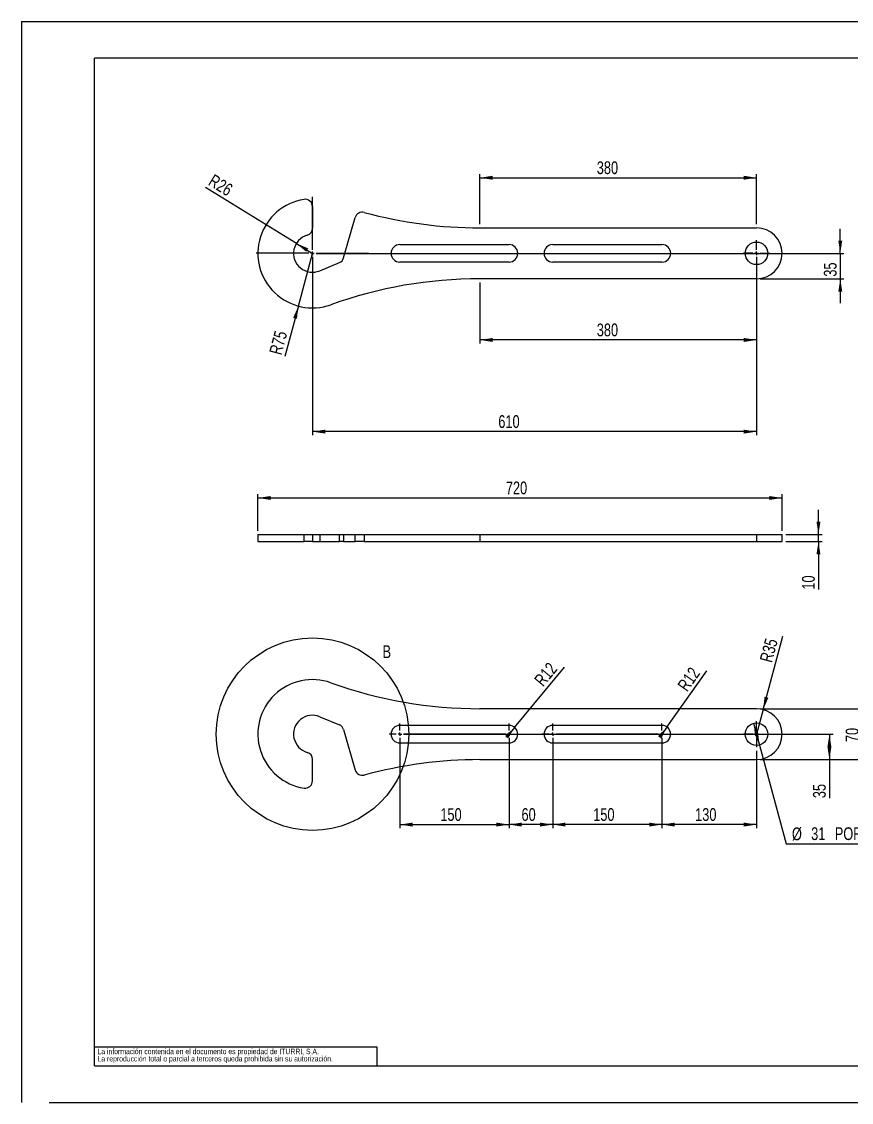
# Model space of a CAD drawing. Extents: x 0 to 1288, y 0 to 389.
# Drawn here: x 0 to 228, y 0 to 297 of the extents above; entities that cross this region are included whole.
import ezdxf

# ---------------------------------------------------------------- set-up
doc = ezdxf.new("R2010")
doc.units = 0
doc.linetypes.add('SLD-CONTINUA', pattern=[0])
doc.layers.get('0').update_dxf_attribs({"linetype": 'CONTINUOUS'})
doc.layers.add('FORMATO', color=7, linetype='SLD-CONTINUA')
doc.layers.add('SLD-0', color=179, linetype='SLD-CONTINUA')
doc.styles.add('SLDTEXTSTYLE1', font='TXT', dxfattribs={"width": 0.75})
doc.dimstyles.new('SLDDIMSTYLE0', dxfattribs={"dimtxt": 3.5, "dimasz": 3.5, "dimexe": 0, "dimexo": 0.0625, "dimgap": 0.875, "dimtad": 1, "dimdec": 1, "dimlfac": 5, "dimrnd": 1e-09, "dimzin": 12, "dimdsep": 46, "dimtxsty": 'SLDTEXTSTYLE1', "dimsah": 1, "dimcen": 0, "dimadec": 0, "dimazin": 0, "dimtfac": 1, "dimtdec": 1, "dimtofl": 0, "dimtmove": 0, "dimatfit": 3, "dimfxl": 1, "dimtolj": 1, "dimtzin": 12, "dimarcsym": 0})
doc.dimstyles.new('SLDDIMSTYLE1', dxfattribs={"dimtxt": 3.5, "dimasz": 3.5, "dimexe": 0, "dimexo": 0.0625, "dimgap": 0.875, "dimtad": 1, "dimdec": 1, "dimlfac": 5, "dimrnd": 1e-09, "dimzin": 12, "dimdsep": 46, "dimtxsty": 'SLDTEXTSTYLE1', "dimsah": 1, "dimcen": 0.09, "dimadec": 0, "dimazin": 0, "dimtfac": 1, "dimtdec": 1, "dimtofl": 0, "dimtmove": 0, "dimatfit": 3, "dimfxl": 1, "dimtolj": 1, "dimtzin": 12, "dimarcsym": 0})
doc.dimstyles.new('SLDDIMSTYLE2', dxfattribs={"dimtxt": 3.5, "dimasz": 3.5, "dimexe": 0, "dimexo": 0.0625, "dimgap": 0.875, "dimtad": 1, "dimdec": 1, "dimlfac": 5, "dimrnd": 1e-09, "dimzin": 12, "dimdsep": 46, "dimtxsty": 'SLDTEXTSTYLE1', "dimsah": 1, "dimcen": 0, "dimadec": 0, "dimazin": 0, "dimtfac": 1, "dimtdec": 1, "dimtofl": 0, "dimtmove": 0, "dimatfit": 3, "dimfxl": 1, "dimtolj": 1, "dimtzin": 12, "dimarcsym": 0})
doc.dimstyles.new('SLDDIMSTYLE3', dxfattribs={"dimtxt": 3.5, "dimasz": 3.5, "dimexe": 0, "dimexo": 0.0625, "dimgap": 0.875, "dimtad": 0, "dimtih": 1, "dimtoh": 1, "dimdec": 1, "dimlfac": 5, "dimrnd": 1e-09, "dimzin": 12, "dimdsep": 46, "dimtxsty": 'SLDTEXTSTYLE1', "dimsah": 1, "dimcen": 0, "dimadec": 0, "dimazin": 0, "dimtfac": 1, "dimtdec": 1, "dimtmove": 0, "dimatfit": 3, "dimfxl": 1, "dimtolj": 1, "dimtzin": 12, "dimarcsym": 0})
doc.dimstyles.new('SLDDIMSTYLE4', dxfattribs={"dimtxt": 3.5, "dimasz": 3.5, "dimexe": 0, "dimexo": 0.0625, "dimgap": 0.875, "dimtad": 1, "dimdec": 1, "dimlfac": 5, "dimrnd": 1e-09, "dimzin": 12, "dimdsep": 46, "dimtxsty": 'SLDTEXTSTYLE1', "dimsah": 1, "dimcen": 0.09, "dimadec": 0, "dimazin": 0, "dimtfac": 1, "dimtdec": 1, "dimtmove": 0, "dimatfit": 0, "dimfxl": 1, "dimtolj": 1, "dimtzin": 12, "dimarcsym": 0})

# ---------------------------------------------------------------- blocks, each defined once
blk = doc.blocks.new('SW_NOTE_0_4')
at = {"layer": 'SLD-0', "color": 0, "char_height": 1.5, "attachment_point": 1, "style": 'SLDTEXTSTYLE1'}
for s, insert in [('La información contenida en el documento es propiedad de ITURRI, S.A.', (0, 1.93)), ('La reproducción total o parcial a terceros queda prohibida sin su autorización.', (0, -0.07))]:
    blk.add_mtext(s, dxfattribs=dict(at, insert=insert))
blk = doc.blocks.new('SW_NOTE_0_11')
at = {"layer": 'SLD-0', "color": 0, "char_height": 1.5, "attachment_point": 1, "style": 'SLDTEXTSTYLE1'}
for s, insert in [('La información contenida en el documento es propiedad de ITURRI, S.A.', (0, 1.93)), ('La reproducción total o parcial a terceros queda prohibida sin su autorización.', (0, -0.07))]:
    blk.add_mtext(s, dxfattribs=dict(at, insert=insert))
blk = doc.blocks.new('_D')
at = {"layer": 'FORMATO', "color": 7, "transparency": 16777216}
for q in [(209.13, 128.13), (201.91, 101.19)]:
    blk.add_line((203.72, 107.95), q, dxfattribs=at)
blk.add_solid([(203.72, 107.95), (205.15, 111.19), (204.11, 111.47)], dxfattribs=at)
at = {"layer": 'FORMATO', "color": 7, "transparency": 16777216, "insert": (202.72, 121.56), "char_height": 3.5, "attachment_point": 1, "rotation": 75, "style": 'SLDTEXTSTYLE1'}
blk.add_mtext('R35', dxfattribs=at)
blk = doc.blocks.new('_D_1')
at = {"layer": 'FORMATO', "color": 7, "transparency": 16777216}
for p, q in [((202.91, 108.19), (231.91, 108.19)), ((230.91, 108.19), (230.91, 94.19)), ((202.91, 94.19), (231.91, 94.19))]:
    blk.add_line(p, q, dxfattribs=at)
for points in [[(230.91, 108.19), (230.37, 104.69), (231.45, 104.69)], [(230.91, 94.19), (231.45, 97.69), (230.37, 97.69)]]:
    blk.add_solid(points, dxfattribs=at)
at = {"layer": 'FORMATO', "color": 7, "transparency": 16777216, "insert": (226.4, 99.01), "char_height": 3.5, "attachment_point": 1, "rotation": 90, "style": 'SLDTEXTSTYLE1'}
blk.add_mtext('70', dxfattribs=at)
blk = doc.blocks.new('_D_2')
at = {"layer": 'FORMATO', "color": 7, "transparency": 16777216}
for p, q in [((175.91, 100.19), (175.91, 75.34)), ((201.91, 96.59), (201.91, 75.34)), ((201.91, 76.34), (175.91, 76.34))]:
    blk.add_line(p, q, dxfattribs=at)
for points in [[(175.91, 76.34), (179.41, 75.8), (179.41, 76.88)], [(201.91, 76.34), (198.41, 76.88), (198.41, 75.8)]]:
    blk.add_solid(points, dxfattribs=at)
at = {"layer": 'FORMATO', "color": 7, "transparency": 16777216, "insert": (185.03, 80.85), "char_height": 3.5, "attachment_point": 1, "style": 'SLDTEXTSTYLE1'}
blk.add_mtext('130', dxfattribs=at)
blk = doc.blocks.new('_D_3')
at = {"layer": 'FORMATO', "color": 7, "transparency": 16777216}
for p, q in [((145.91, 100.19), (145.91, 75.34)), ((175.91, 100.19), (175.91, 75.34)), ((175.91, 76.34), (145.91, 76.34))]:
    blk.add_line(p, q, dxfattribs=at)
for points in [[(145.91, 76.34), (149.41, 75.8), (149.41, 76.88)], [(175.91, 76.34), (172.41, 76.88), (172.41, 75.8)]]:
    blk.add_solid(points, dxfattribs=at)
at = {"layer": 'FORMATO', "color": 7, "transparency": 16777216, "insert": (157.03, 80.85), "char_height": 3.5, "attachment_point": 1, "style": 'SLDTEXTSTYLE1'}
blk.add_mtext('150', dxfattribs=at)
blk = doc.blocks.new('_D_4')
at = {"layer": 'FORMATO', "color": 7, "transparency": 16777216}
for p, q in [((133.91, 100.19), (133.91, 75.34)), ((145.91, 100.19), (145.91, 75.34)), ((145.91, 76.34), (133.91, 76.34))]:
    blk.add_line(p, q, dxfattribs=at)
for points in [[(133.91, 76.34), (137.41, 75.8), (137.41, 76.88)], [(145.91, 76.34), (142.41, 76.88), (142.41, 75.8)]]:
    blk.add_solid(points, dxfattribs=at)
at = {"layer": 'FORMATO', "color": 7, "transparency": 16777216, "insert": (137.33, 80.85), "char_height": 3.5, "attachment_point": 1, "style": 'SLDTEXTSTYLE1'}
blk.add_mtext('60', dxfattribs=at)
blk = doc.blocks.new('_D_5')
at = {"layer": 'FORMATO', "color": 7, "transparency": 16777216}
for p, q in [((103.91, 100.19), (103.91, 75.34)), ((133.91, 100.19), (133.91, 75.34)), ((103.91, 76.34), (133.91, 76.34))]:
    blk.add_line(p, q, dxfattribs=at)
for points in [[(103.91, 76.34), (107.41, 75.8), (107.41, 76.88)], [(133.91, 76.34), (130.41, 76.88), (130.41, 75.8)]]:
    blk.add_solid(points, dxfattribs=at)
at = {"layer": 'FORMATO', "color": 7, "transparency": 16777216, "insert": (115.03, 80.85), "char_height": 3.5, "attachment_point": 1, "style": 'SLDTEXTSTYLE1'}
blk.add_mtext('150', dxfattribs=at)
blk = doc.blocks.new('_D_6')
at = {"layer": 'FORMATO', "color": 7, "transparency": 16777216}
for q in [(188.27, 118.6), (175.91, 101.19)]:
    blk.add_line((177.3, 103.14), q, dxfattribs=at)
blk.add_solid([(177.3, 103.14), (174.84, 100.6), (175.71, 99.98)], dxfattribs=at)
at = {"layer": 'FORMATO', "color": 7, "transparency": 16777216, "insert": (179.98, 114.66), "char_height": 3.5, "attachment_point": 1, "rotation": 54.6473, "style": 'SLDTEXTSTYLE1'}
blk.add_mtext('R12', dxfattribs=at)
blk = doc.blocks.new('_D_7')
at = {"layer": 'FORMATO', "color": 7, "transparency": 16777216}
for p, q in [((104.91, 101.19), (222.92, 101.19)), ((221.92, 101.19), (221.92, 94.19)), ((202.91, 94.19), (222.92, 94.19)), ((221.92, 94.19), (221.92, 83.59))]:
    blk.add_line(p, q, dxfattribs=at)
for points in [[(221.92, 101.19), (221.38, 97.69), (222.46, 97.69)], [(221.92, 94.19), (222.46, 97.69), (221.38, 97.69)]]:
    blk.add_solid(points, dxfattribs=at)
at = {"layer": 'FORMATO', "color": 7, "transparency": 16777216, "insert": (217.41, 83.59), "char_height": 3.5, "attachment_point": 1, "rotation": 90, "style": 'SLDTEXTSTYLE1'}
blk.add_mtext('35', dxfattribs=at)
blk = doc.blocks.new('_D_8')
at = {"layer": 'FORMATO', "transparency": 16777216}
for p, q in [((201.1, 104.18), (202.72, 98.19)), ((202.72, 98.19), (210.05, 71.03)), ((210.05, 71.03), (247.89, 71.03))]:
    blk.add_line(p, q, dxfattribs=at)
for points in [[(201.1, 104.18), (201.5, 100.66), (202.54, 100.94)], [(202.72, 98.19), (202.33, 101.71), (201.29, 101.43)]]:
    blk.add_solid(points, dxfattribs=at)
at = {"layer": 'FORMATO', "transparency": 16777216, "char_height": 3.5, "attachment_point": 1, "style": 'SLDTEXTSTYLE1'}
for s, insert in [('%%c', (211.63, 75.54)), ('31', (216.91, 75.59)), ('POR TODO', (223.4, 75.59))]:
    blk.add_mtext(s, dxfattribs=dict(at, insert=insert))
blk = doc.blocks.new('_D_9')
at = {"layer": 'FORMATO', "color": 7, "transparency": 16777216}
for q in [(149.14, 119.58), (133.91, 101.19)]:
    blk.add_line((135.44, 103.04), q, dxfattribs=at)
blk.add_solid([(135.44, 103.04), (132.8, 100.68), (133.63, 100)], dxfattribs=at)
at = {"layer": 'FORMATO', "color": 7, "transparency": 16777216, "insert": (140.58, 116.27), "char_height": 3.5, "attachment_point": 1, "rotation": 50.3697, "style": 'SLDTEXTSTYLE1'}
blk.add_mtext('R12', dxfattribs=at)
blk = doc.blocks.new('SW_CENTERMARKSYMBOL_0')
at = {"layer": 'FORMATO', "color": 0}
for p, q in [((0, 1), (0, 3.6)), ((-1, 0), (-3.6, 0)), ((0, 0), (-0.5, 0)), ((0, 0), (0, 0.5)), ((0, 0), (0, -0.5)), ((0, 0), (0.5, 0)), ((1, 0), (3.6, 0)), ((0, -1), (0, -3.6))]:
    blk.add_line(p, q, dxfattribs=at)
blk = doc.blocks.new('SW_CENTERMARKSYMBOL_1')
at = {"layer": 'FORMATO', "color": 0}
for p, q in [((-1, 0), (-2.9, 0)), ((0, 0), (-0.5, 0)), ((0, 1), (0, 2.9)), ((0, 0), (0, 0.5)), ((0, 0), (0, -0.5)), ((0, 0), (0.5, 0)), ((1, 0), (2.9, 0)), ((1, 0), (29, 0)), ((29, 0), (27.1, 0)), ((30, 0), (29.5, 0)), ((30, 1), (30, 2.9)), ((30, 0), (30, 0.5)), ((30, 0), (30, -0.5)), ((30, 0), (30.5, 0)), ((31, 0), (32.9, 0)), ((0, -1), (0, -2.9)), ((30, -1), (30, -2.9))]:
    blk.add_line(p, q, dxfattribs=at)
blk = doc.blocks.new('SW_CENTERMARKSYMBOL_2')
at = {"layer": 'FORMATO', "color": 0}
for p, q in [((-31, 0), (-32.9, 0)), ((-30, 0), (-30.5, 0)), ((-30, 1), (-30, 2.9)), ((-30, 0), (-30, 0.5)), ((-30, 0), (-30, -0.5)), ((-30, 0), (-29.5, 0)), ((-29, 0), (-27.1, 0)), ((-1, 0), (-29, 0)), ((-1, 0), (-2.9, 0)), ((0, 0), (-0.5, 0)), ((0, 1), (0, 2.9)), ((0, 0), (0, 0.5)), ((0, 0), (0, -0.5)), ((0, 0), (0.5, 0)), ((1, 0), (2.9, 0)), ((-30, -1), (-30, -2.9)), ((0, -1), (0, -2.9))]:
    blk.add_line(p, q, dxfattribs=at)
blk = doc.blocks.new('SW_CENTERMARKSYMBOL_3')
at = {"layer": 'FORMATO', "color": 0}
for p, q in [((-1, 0), (-2.9, 0)), ((0, 0), (-0.5, 0)), ((0, 1), (0, 2.9)), ((0, 0), (0, 0.5)), ((0, 0), (0.5, 0)), ((0, 0), (0, -0.5)), ((30, 1), (30, 2.9)), ((30, 0), (30, 0.5)), ((0, -1), (0, -2.9)), ((1, 0), (2.9, 0)), ((1, 0), (29, 0)), ((29, 0), (27.1, 0)), ((30, 0), (29.5, 0)), ((30, 0), (30.5, 0)), ((30, 0), (30, -0.5)), ((30, -1), (30, -2.9)), ((31, 0), (32.9, 0))]:
    blk.add_line(p, q, dxfattribs=at)
blk = doc.blocks.new('SW_CENTERMARKSYMBOL_4')
at = {"layer": 'FORMATO', "color": 0}
for p, q in [((-31, 0), (-32.9, 0)), ((-30, 0), (-30.5, 0)), ((-30, 1), (-30, 2.9)), ((-30, 0), (-30, 0.5)), ((-30, 0), (-30, -0.5)), ((-30, 0), (-29.5, 0)), ((-29, 0), (-27.1, 0)), ((-1, 0), (-29, 0)), ((-1, 0), (-2.9, 0)), ((0, 0), (-0.5, 0)), ((0, 1), (0, 2.9)), ((0, 0), (0, 0.5)), ((0, 0), (0, -0.5)), ((0, 0), (0.5, 0)), ((1, 0), (2.9, 0)), ((-30, -1), (-30, -2.9)), ((0, -1), (0, -2.9))]:
    blk.add_line(p, q, dxfattribs=at)
blk = doc.blocks.new('SW_CENTERMARKSYMBOL_5')
at = {"layer": 'FORMATO', "color": 0}
for p, q in [((0, 1), (0, 3.6)), ((-1, 0), (-3.6, 0)), ((0, 0), (-0.5, 0)), ((0, 0), (0, 0.5)), ((0, 0), (0, -0.5)), ((0, 0), (0.5, 0)), ((1, 0), (3.6, 0)), ((0, -1), (0, -3.6))]:
    blk.add_line(p, q, dxfattribs=at)
blk = doc.blocks.new('_D_10')
at = {"layer": 'FORMATO', "color": 7, "transparency": 16777216}
for p, q in [((218.91, 156.1), (218.91, 162.83)), ((209.91, 156.1), (219.91, 156.1)), ((218.91, 154.1), (218.91, 156.1)), ((209.91, 154.1), (219.91, 154.1)), ((218.91, 154.1), (218.91, 140.9))]:
    blk.add_line(p, q, dxfattribs=at)
for points in [[(218.91, 156.1), (219.45, 159.6), (218.37, 159.6)], [(218.91, 154.1), (218.37, 150.6), (219.45, 150.6)]]:
    blk.add_solid(points, dxfattribs=at)
at = {"layer": 'FORMATO', "color": 7, "transparency": 16777216, "insert": (214.4, 140.9), "char_height": 3.5, "attachment_point": 1, "rotation": 90, "style": 'SLDTEXTSTYLE1'}
blk.add_mtext('10', dxfattribs=at)
blk = doc.blocks.new('_D_11')
at = {"layer": 'FORMATO', "color": 7, "transparency": 16777216}
for p, q in [((64.91, 157.1), (64.91, 167.1)), ((208.91, 157.1), (208.91, 167.1)), ((64.91, 166.1), (208.91, 166.1))]:
    blk.add_line(p, q, dxfattribs=at)
for points in [[(64.91, 166.1), (68.41, 165.56), (68.41, 166.63)], [(208.91, 166.1), (205.41, 166.63), (205.41, 165.56)]]:
    blk.add_solid(points, dxfattribs=at)
at = {"layer": 'FORMATO', "color": 7, "transparency": 16777216, "insert": (133.03, 170.61), "char_height": 3.5, "attachment_point": 1, "style": 'SLDTEXTSTYLE1'}
blk.add_mtext('720', dxfattribs=at)
blk = doc.blocks.new('_D_12')
at = {"layer": 'FORMATO', "color": 7, "transparency": 16777216}
for q in [(79.91, 233.32), (72.31, 204.94)]:
    blk.add_line((76.03, 218.84), q, dxfattribs=at)
blk.add_solid([(76.03, 218.84), (74.6, 215.59), (75.64, 215.32)], dxfattribs=at)
at = {"layer": 'FORMATO', "color": 7, "transparency": 16777216, "insert": (67.96, 206.1), "char_height": 3.5, "attachment_point": 1, "rotation": 75, "style": 'SLDTEXTSTYLE1'}
blk.add_mtext('R75', dxfattribs=at)
blk = doc.blocks.new('_D_15')
at = {"layer": 'FORMATO', "color": 7, "transparency": 16777216}
for p, q in [((224.91, 233.32), (224.91, 240.05)), ((80.91, 233.32), (225.91, 233.32)), ((224.91, 233.32), (224.91, 226.32)), ((202.91, 226.32), (225.91, 226.32)), ((224.91, 226.32), (224.91, 219.59))]:
    blk.add_line(p, q, dxfattribs=at)
for points in [[(224.91, 233.32), (225.45, 236.82), (224.37, 236.82)], [(224.91, 226.32), (224.37, 222.82), (225.45, 222.82)]]:
    blk.add_solid(points, dxfattribs=at)
at = {"layer": 'FORMATO', "color": 7, "transparency": 16777216, "insert": (220.4, 226.91), "char_height": 3.5, "attachment_point": 1, "rotation": 90, "style": 'SLDTEXTSTYLE1'}
blk.add_mtext('35', dxfattribs=at)
blk = doc.blocks.new('_D_16')
at = {"layer": 'FORMATO', "color": 7, "transparency": 16777216}
for q in [(50.5, 251.42), (79.91, 233.32)]:
    blk.add_line((75.48, 236.05), q, dxfattribs=at)
blk.add_solid([(75.48, 236.05), (78.18, 233.76), (78.75, 234.67)], dxfattribs=at)
at = {"layer": 'FORMATO', "color": 7, "transparency": 16777216, "insert": (52.86, 255.25), "char_height": 3.5, "attachment_point": 1, "rotation": 328.3963, "style": 'SLDTEXTSTYLE1'}
blk.add_mtext('R26', dxfattribs=at)
blk = doc.blocks.new('_D_17')
at = {"layer": 'FORMATO', "color": 7, "transparency": 16777216}
for p, q in [((79.91, 232.32), (79.91, 183.32)), ((201.91, 232.32), (201.91, 183.32)), ((201.91, 184.32), (79.91, 184.32))]:
    blk.add_line(p, q, dxfattribs=at)
for points in [[(79.91, 184.32), (83.41, 183.79), (83.41, 184.86)], [(201.91, 184.32), (198.41, 184.86), (198.41, 183.79)]]:
    blk.add_solid(points, dxfattribs=at)
at = {"layer": 'FORMATO', "color": 7, "transparency": 16777216, "insert": (130.96, 188.84), "char_height": 3.5, "attachment_point": 1, "style": 'SLDTEXTSTYLE1'}
blk.add_mtext('610', dxfattribs=at)
blk = doc.blocks.new('_D_18')
at = {"layer": 'FORMATO', "color": 7, "transparency": 16777216}
for p, q in [((125.91, 225.32), (125.91, 208.52)), ((201.91, 225.32), (201.91, 208.52)), ((201.91, 209.52), (125.91, 209.52))]:
    blk.add_line(p, q, dxfattribs=at)
for points in [[(125.91, 209.52), (129.41, 208.98), (129.41, 210.06)], [(201.91, 209.52), (198.41, 210.06), (198.41, 208.98)]]:
    blk.add_solid(points, dxfattribs=at)
at = {"layer": 'FORMATO', "color": 7, "transparency": 16777216, "insert": (158.01, 214.03), "char_height": 3.5, "attachment_point": 1, "style": 'SLDTEXTSTYLE1'}
blk.add_mtext('380', dxfattribs=at)
blk = doc.blocks.new('_D_19')
at = {"layer": 'FORMATO', "color": 7, "transparency": 16777216}
for p, q in [((125.91, 241.32), (125.91, 255.09)), ((125.91, 254.09), (201.91, 254.09)), ((201.91, 241.32), (201.91, 255.09))]:
    blk.add_line(p, q, dxfattribs=at)
for points in [[(125.91, 254.09), (129.41, 253.55), (129.41, 254.63)], [(201.91, 254.09), (198.41, 254.63), (198.41, 253.55)]]:
    blk.add_solid(points, dxfattribs=at)
at = {"layer": 'FORMATO', "color": 7, "transparency": 16777216, "insert": (158.01, 258.6), "char_height": 3.5, "attachment_point": 1, "style": 'SLDTEXTSTYLE1'}
blk.add_mtext('380', dxfattribs=at)
blk = doc.blocks.new('SW_CENTERMARKSYMBOL_6')
at = {"layer": 'FORMATO', "color": 0}
for p, q in [((0, 1), (0, 3.6)), ((-1, 0), (-3.6, 0)), ((0, 0), (-0.5, 0)), ((0, 0), (0, 0.5)), ((0, 0), (0, -0.5)), ((0, 0), (0.5, 0)), ((1, 0), (3.6, 0)), ((0, -1), (0, -3.6))]:
    blk.add_line(p, q, dxfattribs=at)
blk = doc.blocks.new('SW_CENTERMARKSYMBOL_7')
at = {"layer": 'FORMATO', "color": 0}
for p, q in [((0, 1), (0, 15.5)), ((-1, 0), (-15.5, 0)), ((0, 0), (-0.5, 0)), ((0, 0), (0, 0.5)), ((0, 0), (0, -0.5)), ((0, 0), (0.5, 0)), ((1, 0), (15.5, 0)), ((0, -1), (0, -15.5))]:
    blk.add_line(p, q, dxfattribs=at)

msp = doc.modelspace()

# ---------------------------------------------------------------- linework, layer by layer
at = {"color": 7, "linetype": 'SLD-CONTINUA'}
for p, q in [((0, 297), (420, 297)), ((0, 297), (0, -0.001349)), ((410, 287), (20, 287)), ((20, 10), (20, 287)), ((79.912057, 246.169306), (79.912057, 240.24072)), ((88.452192, 232.059585), (91.672201, 243.192509)), ((125.912058, 240.324073), (201.91206, 240.324073)), ((103.912056, 235.724073), (133.912059, 235.724073)), ((145.912059, 235.724073), (175.912055, 235.724073)), ((81.912057, 228.524073), (87.300171, 230.769121)), ((133.912059, 230.924073), (103.912056, 230.924073)), ((175.912055, 230.924073), (145.912059, 230.924073)), ((201.91206, 226.324073), (125.912058, 226.324073)), ((64.912056, 156.095411), (64.912056, 154.095411)), ((64.912056, 156.095411), (77.604364, 156.095411)), ((77.604364, 154.095411), (77.604364, 156.095411)), ((77.604364, 156.095411), (79.912057, 156.095411)), ((79.912057, 156.095411), (79.912057, 154.095411)), ((79.912057, 156.095411), (81.912057, 156.095411)), ((81.912057, 156.095411), (81.912057, 154.095411)), ((81.912057, 156.095411), (87.300171, 156.095411)), ((87.300171, 154.095411), (87.300171, 156.095411)), ((87.300171, 156.095411), (88.452192, 156.095411)), ((88.452192, 156.095411), (88.452192, 154.095411)), ((88.452192, 156.095411), (91.672201, 156.095411)), ((91.672201, 154.095411), (91.672201, 156.095411)), ((91.672201, 156.095411), (94.117893, 156.095411)), ((94.117893, 156.095411), (94.117893, 154.095411)), ((94.117893, 156.095411), (125.912058, 156.095411)), ((125.912058, 156.095411), (125.912058, 154.095411)), ((125.912058, 156.095411), (201.91206, 156.095411)), ((201.91206, 156.095411), (201.91206, 154.095411)), ((201.91206, 156.095411), (208.912053, 156.095411)), ((208.912053, 154.095411), (208.912053, 156.095411)), ((64.912056, 154.095411), (77.604364, 154.095411)), ((79.912057, 154.095411), (77.604364, 154.095411)), ((79.912057, 154.095411), (81.912057, 154.095411)), ((81.912057, 154.095411), (87.300171, 154.095411)), ((88.452192, 154.095411), (87.300171, 154.095411)), ((88.452192, 154.095411), (91.672201, 154.095411)), ((94.117893, 154.095411), (91.672201, 154.095411)), ((94.117893, 154.095411), (125.912058, 154.095411)), ((125.912058, 154.095411), (201.91206, 154.095411)), ((201.91206, 154.095411), (208.912053, 154.095411)), ((201.91206, 108.186632), (125.912058, 108.186632)), ((81.912057, 105.986632), (87.300171, 103.741585)), ((88.452192, 102.45112), (91.672201, 91.318197)), ((133.912059, 103.586632), (103.912056, 103.586632)), ((175.912055, 103.586632), (145.912059, 103.586632)), ((103.912056, 98.786632), (133.912059, 98.786632)), ((145.912059, 98.786632), (175.912055, 98.786632)), ((79.912057, 88.341399), (79.912057, 94.269986)), ((125.912058, 94.186632), (201.91206, 94.186632)), ((20, 10), (410, 10)), ((7.530618, 0), (420, 0))]:
    msp.add_line(p, q, dxfattribs=at)
for centre, radius in [((201.912057, 233.324073), 3.1), ((79.912057, 101.186632), 26.428039), ((201.912057, 101.186632), 3.1)]:
    msp.add_circle(centre, radius, dxfattribs=at)
for centre, radius, start, end in [((79.912057, 233.324073), 15, 98.8498831, 289.73161389), ((77.912057, 246.169306), 2, 0, 98.8498831), ((93.593453, 242.636819), 2, 74.79817548, 163.86838571), ((125.912057, 361.574073), 121.25, 254.79817548, 270), ((79.912057, 233.324073), 5.2, 106.12762021, 292.61986495), ((77.912057, 240.24072), 2, 286.12762021, 0), ((201.912057, 233.324073), 7, 270, 90), ((103.912057, 233.324073), 2.4, 90, 270), ((133.912057, 233.324073), 2.4, 270, 90), ((145.912057, 233.324073), 2.4, 90, 270), ((175.912057, 233.324073), 2.4, 270, 90), ((86.53094, 232.615275), 2, 292.61986495, 343.86838571), ((125.912057, 105.074073), 121.25, 90, 109.73161389), ((79.912057, 101.186632), 15, 70.26838611, 261.1501169), ((125.912057, 229.436632), 121.25, 250.26838611, 270), ((201.912057, 101.186632), 7, 270, 90), ((79.912057, 101.186632), 5.2, 67.38013505, 253.87237979), ((86.53094, 101.895431), 2, 16.13161429, 67.38013505), ((103.912057, 101.186632), 2.4, 90, 270), ((133.912057, 101.186632), 2.4, 270, 90), ((145.912057, 101.186632), 2.4, 90, 270), ((175.912057, 101.186632), 2.4, 270, 90), ((77.912057, 94.269986), 2, 0, 73.87237979), ((125.912057, -27.063368), 121.25, 90, 105.20182452), ((93.593453, 91.873886), 2, 196.13161429, 285.20182452), ((77.912057, 88.3414), 2, 261.1501169, 0)]:
    msp.add_arc(centre, radius, start, end, dxfattribs=at)
at = {"layer": 'SLD-0'}
for p, q in [((20.002218, 15.245155), (97.628673, 15.245155)), ((97.628673, 15.245155), (97.628673, 10))]:
    msp.add_line(p, q, dxfattribs=at)

# ---------------------------------------------------------------- block references
at = {"layer": 'FORMATO', "color": 7}
for name, p in [('SW_CENTERMARKSYMBOL_7', (79.912057, 233.324073)), ('SW_CENTERMARKSYMBOL_6', (201.912057, 233.324073)), ('SW_CENTERMARKSYMBOL_1', (103.912057, 101.186632)), ('SW_CENTERMARKSYMBOL_2', (133.912057, 101.186632)), ('SW_CENTERMARKSYMBOL_3', (145.912057, 101.186632)), ('SW_CENTERMARKSYMBOL_4', (175.912057, 101.186632)), ('SW_CENTERMARKSYMBOL_0', (201.912057, 101.186632)), ('SW_CENTERMARKSYMBOL_5', (201.912057, 101.186632))]:
    msp.add_blockref(name, p, dxfattribs=at)
at = {"layer": 'SLD-0'}
for name in ['SW_NOTE_0_4', 'SW_NOTE_0_11']:
    msp.add_blockref(name, (20.837834, 12.819204), dxfattribs=at)

# ---------------------------------------------------------------- texts
at = {"color": 7, "linetype": 'SLD-CONTINUA', "insert": (99.15812, 125.609238), "char_height": 3.5, "attachment_point": 1, "style": 'SLDTEXTSTYLE1'}
msp.add_mtext('B', dxfattribs=at)

# ---------------------------------------------------------------- dimensions: what is measured, and where the dimension line sits
at = {"layer": 'FORMATO', "color": 7}
for base, p1, p2, picture, middle in [((201.912057, 254.091375), (125.912057, 240.324073), (201.912057, 240.324073), '_D_19', (161.885231, 254.091375)), ((79.912057, 184.324073), (201.912057, 233.324073), (79.912057, 233.324073), '_D_17', (134.840289, 184.324073)), ((125.912057, 209.520956), (201.912057, 226.324073), (125.912057, 226.324073), '_D_18', (161.885231, 209.520956)), ((208.912057, 166.095411), (64.912057, 156.095411), (208.912057, 156.095411), '_D_11', (136.912057, 166.095411)), ((133.912057, 76.3414), (103.912057, 101.186632), (133.912057, 101.186632), '_D_5', (118.912057, 76.3414)), ((145.912057, 76.3414), (175.912057, 101.186632), (145.912057, 101.186632), '_D_3', (160.912057, 76.3414)), ((175.912057, 76.3414), (201.912057, 97.586632), (175.912057, 101.186632), '_D_2', (188.912057, 76.3414))]:
    dim = msp.add_linear_dim(base=base, p1=p1, p2=p2, dimstyle='SLDDIMSTYLE1', dxfattribs=at)
    dim.commit()
    dim.dimension.update_dxf_attribs({"geometry": picture, "text_midpoint": middle, "dimtype": 160})
for center, mpoint, dimstyle, picture, middle in [((79.912057, 233.324073), (75.483252, 236.049086), 'SLDDIMSTYLE2', '_D_16', (53.807475, 249.386056)), ((79.912057, 233.324073), (76.029771, 218.835186), 'SLDDIMSTYLE0', '_D_12', (73.303733, 208.661447)), ((201.912057, 101.186632), (203.72379, 107.948113), 'SLDDIMSTYLE0', '_D', (208.137356, 124.419736)), ((133.912057, 101.186632), (135.442852, 103.035055), 'SLDDIMSTYLE2', '_D_9', (146.71186, 116.642292)), ((175.912057, 101.186632), (177.300715, 103.144087), 'SLDDIMSTYLE2', '_D_6', (186.075297, 115.512746))]:
    dim = msp.add_radius_dim(center=center, mpoint=mpoint, dimstyle=dimstyle, dxfattribs=at)
    dim.commit()
    dim.dimension.update_dxf_attribs({"geometry": picture, "text_midpoint": middle, "dimtype": 164})
for base, p1, p2, angle, dimstyle, picture, middle in [((224.912057, 226.324073), (79.912057, 233.324073), (201.912057, 226.324073), 90, 'SLDDIMSTYLE4', '_D_15', (224.912057, 229.497954)), ((218.912057, 156.095411), (208.912057, 154.095411), (208.912057, 156.095411), 90, 'SLDDIMSTYLE4', '_D_10', (218.912057, 143.485475)), ((230.912057, 94.186632), (201.912057, 108.186632), (201.912057, 94.186632), 90, 'SLDDIMSTYLE1', '_D_1', (230.912057, 101.598308)), ((221.917907, 94.186632), (103.912057, 101.186632), (201.912057, 94.186632), 90, 'SLDDIMSTYLE1', '_D_7', (221.917907, 86.176405)), ((133.912057, 76.3414), (145.912057, 101.186632), (133.912057, 101.186632), 0, 'SLDDIMSTYLE1', '_D_4', (139.912057, 76.3414))]:
    dim = msp.add_linear_dim(base=base, p1=p1, p2=p2, angle=angle, dimstyle=dimstyle, dxfattribs=at)
    dim.commit()
    dim.dimension.update_dxf_attribs({"geometry": picture, "text_midpoint": middle, "dimtype": 160})
at = {"layer": 'FORMATO'}
dim = msp.add_diameter_dim_2p(p1=(202.719262, 98.19357), p2=(201.104852, 104.179694), text='<> POR TODO', dimstyle='SLDDIMSTYLE3', dxfattribs=at)
dim.commit()
dim.dimension.update_dxf_attribs({"geometry": '_D_8', "text_midpoint": (229.759726, 73.833215), "dimtype": 163})

doc.saveas('drawing.dxf')
